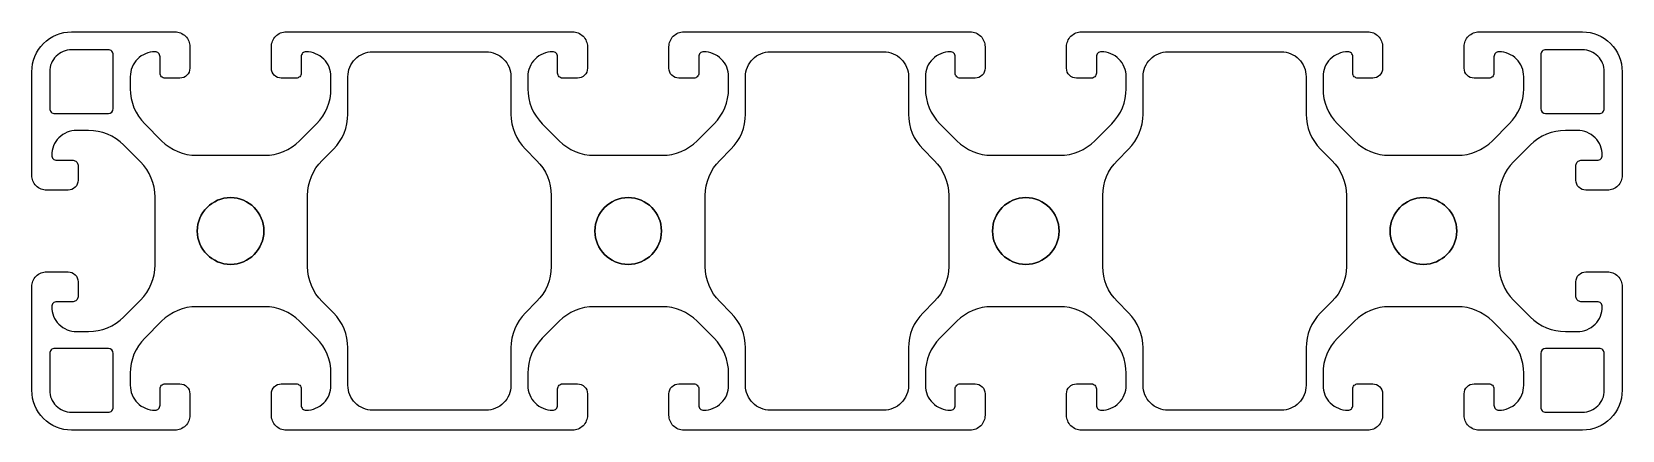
# Model space of a CAD drawing. Header units: millimetres. Extents: x -20 to 140, y -20 to 20.
import ezdxf

# ---------------------------------------------------------------- set-up
doc = ezdxf.new("R2010")
doc.units = ezdxf.units.MM
doc.layers.get('0').update_dxf_attribs({"linetype": 'CONTINUOUS'})

msp = doc.modelspace()

# ---------------------------------------------------------------- linework, layer by layer
for points in [[(76.59, -7.6, 0.198912), (73.06, -9.06), (71.36, -10.76, 0.198912), (69.9, -14.29), (69.9, -15.5, 0.414214), (72.4, -18, 0.414214), (72.9, -17.5), (72.9, -15.85, -0.414214), (73.4, -15.35), (74.9, -15.35, -0.414214), (75.9, -16.35), (75.9, -18.5, -0.414214), (74.4, -20), (45.6, -20, -0.414214), (44.1, -18.5), (44.1, -16.35, -0.414214), (45.1, -15.35), (46.6, -15.35, -0.414214), (47.1, -15.85), (47.1, -17.5, 0.414214), (47.6, -18, 0.414214), (50.1, -15.5), (50.1, -14.29, 0.198912), (48.64, -10.76), (46.94, -9.06, 0.198912), (43.41, -7.6), (36.59, -7.6, 0.198912), (33.06, -9.06), (31.36, -10.76, 0.198912), (29.9, -14.29), (29.9, -15.5, 0.414214), (32.4, -18, 0.414214), (32.9, -17.5), (32.9, -15.85, -0.414214), (33.4, -15.35), (34.9, -15.35, -0.414214), (35.9, -16.35), (35.9, -18.5, -0.414214), (34.4, -20), (5.6, -20, -0.414214), (4.1, -18.5), (4.1, -16.35, -0.414214), (5.1, -15.35), (6.6, -15.35, -0.414214), (7.1, -15.85), (7.1, -17.5, 0.414214), (7.6, -18, 0.414214), (10.1, -15.5), (10.1, -14.29, 0.198912), (8.64, -10.76), (6.94, -9.06, 0.198912), (3.41, -7.6), (-3.41, -7.6, 0.198912), (-6.94, -9.06), (-8.64, -10.76, 0.198912), (-10.1, -14.29), (-10.1, -15.5, 0.414214), (-7.6, -18, 0.414214), (-7.1, -17.5), (-7.1, -15.85, -0.414214), (-6.6, -15.35), (-5.1, -15.35, -0.414214), (-4.1, -16.35), (-4.1, -18.5, -0.414214), (-5.6, -20), (-16, -20, -0.414214), (-20, -16), (-20, -5.6, -0.414214), (-18.5, -4.1), (-16.35, -4.1, -0.414214), (-15.35, -5.1), (-15.35, -6.6, -0.414214), (-15.85, -7.1), (-17.5, -7.1, 0.414214), (-18, -7.6, 0.414214), (-15.5, -10.1), (-14.29, -10.1, 0.198912), (-10.76, -8.64), (-9.06, -6.94, 0.198912), (-7.6, -3.41), (-7.6, 3.41, 0.198912), (-9.06, 6.94), (-10.76, 8.64, 0.198912), (-14.29, 10.1), (-15.5, 10.1, 0.414214), (-18, 7.6, 0.414214), (-17.5, 7.1), (-15.85, 7.1, -0.414214), (-15.35, 6.6), (-15.35, 5.1, -0.414214), (-16.35, 4.1), (-18.5, 4.1, -0.414214), (-20, 5.6), (-20, 16, -0.414214), (-16, 20), (-5.6, 20, -0.414214), (-4.1, 18.5), (-4.1, 16.35, -0.414214), (-5.1, 15.35), (-6.6, 15.35, -0.414214), (-7.1, 15.85), (-7.1, 17.5, 0.414214), (-7.6, 18, 0.414214), (-10.1, 15.5), (-10.1, 14.29, 0.198912), (-8.64, 10.76), (-6.94, 9.06, 0.198912), (-3.41, 7.6), (3.41, 7.6, 0.198912), (6.94, 9.06), (8.64, 10.76, 0.198912), (10.1, 14.29), (10.1, 15.5, 0.414214), (7.6, 18, 0.414214), (7.1, 17.5), (7.1, 15.85, -0.414214), (6.6, 15.35), (5.1, 15.35, -0.414214), (4.1, 16.35), (4.1, 18.5, -0.414214), (5.6, 20), (34.4, 20, -0.414214), (35.9, 18.5), (35.9, 16.35, -0.414214), (34.9, 15.35), (33.4, 15.35, -0.414214), (32.9, 15.85), (32.9, 17.5, 0.414214), (32.4, 18, 0.414214), (29.9, 15.5), (29.9, 14.29, 0.198912), (31.36, 10.76), (33.06, 9.06, 0.198912), (36.59, 7.6), (43.41, 7.6, 0.198912), (46.94, 9.06), (48.64, 10.76, 0.198912), (50.1, 14.29), (50.1, 15.5, 0.414214), (47.6, 18, 0.414214), (47.1, 17.5), (47.1, 15.85, -0.414214), (46.6, 15.35), (45.1, 15.35, -0.414214), (44.1, 16.35), (44.1, 18.5, -0.414214), (45.6, 20), (74.4, 20, -0.414214), (75.9, 18.5), (75.9, 16.35, -0.414214), (74.9, 15.35), (73.4, 15.35, -0.414214), (72.9, 15.85), (72.9, 17.5, 0.414214), (72.4, 18, 0.414214), (69.9, 15.5), (69.9, 14.29, 0.198912), (71.36, 10.76), (73.06, 9.06, 0.198912), (76.59, 7.6), (83.41, 7.6, 0.198912), (86.94, 9.06), (88.64, 10.76, 0.198912), (90.1, 14.29), (90.1, 15.5, 0.414214), (87.6, 18, 0.414214), (87.1, 17.5), (87.1, 15.85, -0.414214), (86.6, 15.35), (85.1, 15.35, -0.414214), (84.1, 16.35), (84.1, 18.5, -0.414214), (85.6, 20), (114.4, 20, -0.414214), (115.9, 18.5), (115.9, 16.35, -0.414214), (114.9, 15.35), (113.4, 15.35, -0.414214), (112.9, 15.85), (112.9, 17.5, 0.414214), (112.4, 18, 0.414214), (109.9, 15.5), (109.9, 14.29, 0.198912), (111.36, 10.76), (113.06, 9.06, 0.198912), (116.59, 7.6), (123.41, 7.6, 0.198912), (126.94, 9.06), (128.64, 10.76, 0.198912), (130.1, 14.29), (130.1, 15.5, 0.414214), (127.6, 18, 0.414214), (127.1, 17.5), (127.1, 15.85, -0.414214), (126.6, 15.35), (125.1, 15.35, -0.414214), (124.1, 16.35), (124.1, 18.5, -0.414214), (125.6, 20), (136, 20, -0.414214), (140, 16), (140, 5.6, -0.414214), (138.5, 4.1), (136.35, 4.1, -0.414214), (135.35, 5.1), (135.35, 6.6, -0.414214), (135.85, 7.1), (137.5, 7.1, 0.414214), (138, 7.6, 0.414214), (135.5, 10.1), (134.29, 10.1, 0.198912), (130.76, 8.64), (129.06, 6.94, 0.198912), (127.6, 3.41), (127.6, -3.41, 0.198912), (129.06, -6.94), (130.76, -8.64, 0.198912), (134.29, -10.1), (135.5, -10.1, 0.414214), (138, -7.6, 0.414214), (137.5, -7.1), (135.85, -7.1, -0.414214), (135.35, -6.6), (135.35, -5.1, -0.414214), (136.35, -4.1), (138.5, -4.1, -0.414214), (140, -5.6), (140, -16, -0.414214), (136, -20), (125.6, -20, -0.414214), (124.1, -18.5), (124.1, -16.35, -0.414214), (125.1, -15.35), (126.6, -15.35, -0.414214), (127.1, -15.85), (127.1, -17.5, 0.414214), (127.6, -18, 0.414214), (130.1, -15.5), (130.1, -14.29, 0.198912), (128.64, -10.76), (126.94, -9.06, 0.198912), (123.41, -7.6), (116.59, -7.6, 0.198912), (113.06, -9.06), (111.36, -10.76, 0.198912), (109.9, -14.29), (109.9, -15.5, 0.414214), (112.4, -18, 0.414214), (112.9, -17.5), (112.9, -15.85, -0.414214), (113.4, -15.35), (114.9, -15.35, -0.414214), (115.9, -16.35), (115.9, -18.5, -0.414214), (114.4, -20), (85.6, -20, -0.414214), (84.1, -18.5), (84.1, -16.35, -0.414214), (85.1, -15.35), (86.6, -15.35, -0.414214), (87.1, -15.85), (87.1, -17.5, 0.414214), (87.6, -18, 0.414214), (90.1, -15.5), (90.1, -14.29, 0.198912), (88.64, -10.76), (86.94, -9.06, 0.198912), (83.41, -7.6)], [(76.59, -7.6, 0.198912), (73.06, -9.06), (71.36, -10.76, 0.198912), (69.9, -14.29), (69.9, -15.5, 0.414214), (72.4, -18, 0.414214), (72.9, -17.5), (72.9, -15.85, -0.414214), (73.4, -15.35), (74.9, -15.35, -0.414214), (75.9, -16.35), (75.9, -18.5, -0.414214), (74.4, -20), (45.6, -20, -0.414214), (44.1, -18.5), (44.1, -16.35, -0.414214), (45.1, -15.35), (46.6, -15.35, -0.414214), (47.1, -15.85), (47.1, -17.5, 0.414214), (47.6, -18, 0.414214), (50.1, -15.5), (50.1, -14.29, 0.198912), (48.64, -10.76), (46.94, -9.06, 0.198912), (43.41, -7.6), (36.59, -7.6, 0.198912), (33.06, -9.06), (31.36, -10.76, 0.198912), (29.9, -14.29), (29.9, -15.5, 0.414214), (32.4, -18, 0.414214), (32.9, -17.5), (32.9, -15.85, -0.414214), (33.4, -15.35), (34.9, -15.35, -0.414214), (35.9, -16.35), (35.9, -18.5, -0.414214), (34.4, -20), (5.6, -20, -0.414214), (4.1, -18.5), (4.1, -16.35, -0.414214), (5.1, -15.35), (6.6, -15.35, -0.414214), (7.1, -15.85), (7.1, -17.5, 0.414214), (7.6, -18, 0.414214), (10.1, -15.5), (10.1, -14.29, 0.198912), (8.64, -10.76), (6.94, -9.06, 0.198912), (3.41, -7.6), (-3.41, -7.6, 0.198912), (-6.94, -9.06), (-8.64, -10.76, 0.198912), (-10.1, -14.29), (-10.1, -15.5, 0.414214), (-7.6, -18, 0.414214), (-7.1, -17.5), (-7.1, -15.85, -0.414214), (-6.6, -15.35), (-5.1, -15.35, -0.414214), (-4.1, -16.35), (-4.1, -18.5, -0.414214), (-5.6, -20), (-16, -20, -0.414214), (-20, -16), (-20, -5.6, -0.414214), (-18.5, -4.1), (-16.35, -4.1, -0.414214), (-15.35, -5.1), (-15.35, -6.6, -0.414214), (-15.85, -7.1), (-17.5, -7.1, 0.414214), (-18, -7.6, 0.414214), (-15.5, -10.1), (-14.29, -10.1, 0.198912), (-10.76, -8.64), (-9.06, -6.94, 0.198912), (-7.6, -3.41), (-7.6, 3.41, 0.198912), (-9.06, 6.94), (-10.76, 8.64, 0.198912), (-14.29, 10.1), (-15.5, 10.1, 0.414214), (-18, 7.6, 0.414214), (-17.5, 7.1), (-15.85, 7.1, -0.414214), (-15.35, 6.6), (-15.35, 5.1, -0.414214), (-16.35, 4.1), (-18.5, 4.1, -0.414214), (-20, 5.6), (-20, 16, -0.414214), (-16, 20), (-5.6, 20, -0.414214), (-4.1, 18.5), (-4.1, 16.35, -0.414214), (-5.1, 15.35), (-6.6, 15.35, -0.414214), (-7.1, 15.85), (-7.1, 17.5, 0.414214), (-7.6, 18, 0.414214), (-10.1, 15.5), (-10.1, 14.29, 0.198912), (-8.64, 10.76), (-6.94, 9.06, 0.198912), (-3.41, 7.6), (3.41, 7.6, 0.198912), (6.94, 9.06), (8.64, 10.76, 0.198912), (10.1, 14.29), (10.1, 15.5, 0.414214), (7.6, 18, 0.414214), (7.1, 17.5), (7.1, 15.85, -0.414214), (6.6, 15.35), (5.1, 15.35, -0.414214), (4.1, 16.35), (4.1, 18.5, -0.414214), (5.6, 20), (34.4, 20, -0.414214), (35.9, 18.5), (35.9, 16.35, -0.414214), (34.9, 15.35), (33.4, 15.35, -0.414214), (32.9, 15.85), (32.9, 17.5, 0.414214), (32.4, 18, 0.414214), (29.9, 15.5), (29.9, 14.29, 0.198912), (31.36, 10.76), (33.06, 9.06, 0.198912), (36.59, 7.6), (43.41, 7.6, 0.198912), (46.94, 9.06), (48.64, 10.76, 0.198912), (50.1, 14.29), (50.1, 15.5, 0.414214), (47.6, 18, 0.414214), (47.1, 17.5), (47.1, 15.85, -0.414214), (46.6, 15.35), (45.1, 15.35, -0.414214), (44.1, 16.35), (44.1, 18.5, -0.414214), (45.6, 20), (74.4, 20, -0.414214), (75.9, 18.5), (75.9, 16.35, -0.414214), (74.9, 15.35), (73.4, 15.35, -0.414214), (72.9, 15.85), (72.9, 17.5, 0.414214), (72.4, 18, 0.414214), (69.9, 15.5), (69.9, 14.29, 0.198912), (71.36, 10.76), (73.06, 9.06, 0.198912), (76.59, 7.6), (83.41, 7.6, 0.198912), (86.94, 9.06), (88.64, 10.76, 0.198912), (90.1, 14.29), (90.1, 15.5, 0.414214), (87.6, 18, 0.414214), (87.1, 17.5), (87.1, 15.85, -0.414214), (86.6, 15.35), (85.1, 15.35, -0.414214), (84.1, 16.35), (84.1, 18.5, -0.414214), (85.6, 20), (114.4, 20, -0.414214), (115.9, 18.5), (115.9, 16.35, -0.414214), (114.9, 15.35), (113.4, 15.35, -0.414214), (112.9, 15.85), (112.9, 17.5, 0.414214), (112.4, 18, 0.414214), (109.9, 15.5), (109.9, 14.29, 0.198912), (111.36, 10.76), (113.06, 9.06, 0.198912), (116.59, 7.6), (123.41, 7.6, 0.198912), (126.94, 9.06), (128.64, 10.76, 0.198912), (130.1, 14.29), (130.1, 15.5, 0.414214), (127.6, 18, 0.414214), (127.1, 17.5), (127.1, 15.85, -0.414214), (126.6, 15.35), (125.1, 15.35, -0.414214), (124.1, 16.35), (124.1, 18.5, -0.414214), (125.6, 20), (136, 20, -0.414214), (140, 16), (140, 5.6, -0.414214), (138.5, 4.1), (136.35, 4.1, -0.414214), (135.35, 5.1), (135.35, 6.6, -0.414214), (135.85, 7.1), (137.5, 7.1, 0.414214), (138, 7.6, 0.414214), (135.5, 10.1), (134.29, 10.1, 0.198912), (130.76, 8.64), (129.06, 6.94, 0.198912), (127.6, 3.41), (127.6, -3.41, 0.198912), (129.06, -6.94), (130.76, -8.64, 0.198912), (134.29, -10.1), (135.5, -10.1, 0.414214), (138, -7.6, 0.414214), (137.5, -7.1), (135.85, -7.1, -0.414214), (135.35, -6.6), (135.35, -5.1, -0.414214), (136.35, -4.1), (138.5, -4.1, -0.414214), (140, -5.6), (140, -16, -0.414214), (136, -20), (125.6, -20, -0.414214), (124.1, -18.5), (124.1, -16.35, -0.414214), (125.1, -15.35), (126.6, -15.35, -0.414214), (127.1, -15.85), (127.1, -17.5, 0.414214), (127.6, -18, 0.414214), (130.1, -15.5), (130.1, -14.29, 0.198912), (128.64, -10.76), (126.94, -9.06, 0.198912), (123.41, -7.6), (116.59, -7.6, 0.198912), (113.06, -9.06), (111.36, -10.76, 0.198912), (109.9, -14.29), (109.9, -15.5, 0.414214), (112.4, -18, 0.414214), (112.9, -17.5), (112.9, -15.85, -0.414214), (113.4, -15.35), (114.9, -15.35, -0.414214), (115.9, -16.35), (115.9, -18.5, -0.414214), (114.4, -20), (85.6, -20, -0.414214), (84.1, -18.5), (84.1, -16.35, -0.414214), (85.1, -15.35), (86.6, -15.35, -0.414214), (87.1, -15.85), (87.1, -17.5, 0.414214), (87.6, -18, 0.414214), (90.1, -15.5), (90.1, -14.29, 0.198912), (88.64, -10.76), (86.94, -9.06, 0.198912), (83.41, -7.6)], [(-11.8, 17.7, 0.414214), (-12.3, 18.2), (-16, 18.2, 0.414214), (-18.2, 16), (-18.2, 12.3, 0.414214), (-17.7, 11.8), (-12.3, 11.8, 0.414213), (-11.8, 12.3)], [(-11.8, 17.7, 0.414214), (-12.3, 18.2), (-16, 18.2, 0.414214), (-18.2, 16), (-18.2, 12.3, 0.414214), (-17.7, 11.8), (-12.3, 11.8, 0.414213), (-11.8, 12.3)], [(10.34, 8.21, 0.198912), (11.8, 11.75), (11.8, 15.5, -0.414214), (14.3, 18), (25.7, 18, -0.414214), (28.2, 15.5), (28.2, 11.75, 0.198912), (29.66, 8.21), (30.79, 7.09, -0.198912), (32.25, 3.56), (32.25, -3.56, -0.198912), (30.79, -7.09), (29.66, -8.21, 0.198912), (28.2, -11.75), (28.2, -15.5, -0.414214), (25.7, -18), (14.3, -18, -0.414214), (11.8, -15.5), (11.8, -11.75, 0.198912), (10.34, -8.21), (9.21, -7.09, -0.198912), (7.75, -3.56), (7.75, 3.56, -0.198912), (9.21, 7.09)], [(10.34, 8.21, 0.198912), (11.8, 11.75), (11.8, 15.5, -0.414214), (14.3, 18), (25.7, 18, -0.414214), (28.2, 15.5), (28.2, 11.75, 0.198912), (29.66, 8.21), (30.79, 7.09, -0.198912), (32.25, 3.56), (32.25, -3.56, -0.198912), (30.79, -7.09), (29.66, -8.21, 0.198912), (28.2, -11.75), (28.2, -15.5, -0.414214), (25.7, -18), (14.3, -18, -0.414214), (11.8, -15.5), (11.8, -11.75, 0.198912), (10.34, -8.21), (9.21, -7.09, -0.198912), (7.75, -3.56), (7.75, 3.56, -0.198912), (9.21, 7.09)], [(50.34, 8.21, 0.198912), (51.8, 11.75), (51.8, 15.5, -0.414214), (54.3, 18), (65.7, 18, -0.414214), (68.2, 15.5), (68.2, 11.75, 0.198912), (69.66, 8.21), (70.79, 7.09, -0.198912), (72.25, 3.56), (72.25, -3.56, -0.198912), (70.79, -7.09), (69.66, -8.21, 0.198912), (68.2, -11.75), (68.2, -15.5, -0.414214), (65.7, -18), (54.3, -18, -0.414214), (51.8, -15.5), (51.8, -11.75, 0.198912), (50.34, -8.21), (49.21, -7.09, -0.198912), (47.75, -3.56), (47.75, 3.56, -0.198912), (49.21, 7.09)], [(50.34, 8.21, 0.198912), (51.8, 11.75), (51.8, 15.5, -0.414214), (54.3, 18), (65.7, 18, -0.414214), (68.2, 15.5), (68.2, 11.75, 0.198912), (69.66, 8.21), (70.79, 7.09, -0.198912), (72.25, 3.56), (72.25, -3.56, -0.198912), (70.79, -7.09), (69.66, -8.21, 0.198912), (68.2, -11.75), (68.2, -15.5, -0.414214), (65.7, -18), (54.3, -18, -0.414214), (51.8, -15.5), (51.8, -11.75, 0.198912), (50.34, -8.21), (49.21, -7.09, -0.198912), (47.75, -3.56), (47.75, 3.56, -0.198912), (49.21, 7.09)], [(90.34, 8.21, 0.198912), (91.8, 11.75), (91.8, 15.5, -0.414214), (94.3, 18), (105.7, 18, -0.414214), (108.2, 15.5), (108.2, 11.75, 0.198912), (109.66, 8.21), (110.79, 7.09, -0.198912), (112.25, 3.56), (112.25, -3.56, -0.198912), (110.79, -7.09), (109.66, -8.21, 0.198912), (108.2, -11.75), (108.2, -15.5, -0.414214), (105.7, -18), (94.3, -18, -0.414214), (91.8, -15.5), (91.8, -11.75, 0.198912), (90.34, -8.21), (89.21, -7.09, -0.198912), (87.75, -3.56), (87.75, 3.56, -0.198912), (89.21, 7.09)], [(90.34, 8.21, 0.198912), (91.8, 11.75), (91.8, 15.5, -0.414214), (94.3, 18), (105.7, 18, -0.414214), (108.2, 15.5), (108.2, 11.75, 0.198912), (109.66, 8.21), (110.79, 7.09, -0.198912), (112.25, 3.56), (112.25, -3.56, -0.198912), (110.79, -7.09), (109.66, -8.21, 0.198912), (108.2, -11.75), (108.2, -15.5, -0.414214), (105.7, -18), (94.3, -18, -0.414214), (91.8, -15.5), (91.8, -11.75, 0.198912), (90.34, -8.21), (89.21, -7.09, -0.198912), (87.75, -3.56), (87.75, 3.56, -0.198912), (89.21, 7.09)], [(132.3, 18.2, 0.414214), (131.8, 17.7), (131.8, 12.3, 0.414213), (132.3, 11.8), (137.7, 11.8, 0.414214), (138.2, 12.3), (138.2, 16, 0.414214), (136, 18.2)], [(132.3, 18.2, 0.414214), (131.8, 17.7), (131.8, 12.3, 0.414213), (132.3, 11.8), (137.7, 11.8, 0.414214), (138.2, 12.3), (138.2, 16, 0.414214), (136, 18.2)], [(-17.7, -11.8, 0.414214), (-18.2, -12.3), (-18.2, -16, 0.414214), (-16, -18.2), (-12.3, -18.2, 0.414214), (-11.8, -17.7), (-11.8, -12.3, 0.414213), (-12.3, -11.8)], [(-17.7, -11.8, 0.414214), (-18.2, -12.3), (-18.2, -16, 0.414214), (-16, -18.2), (-12.3, -18.2, 0.414214), (-11.8, -17.7), (-11.8, -12.3, 0.414213), (-12.3, -11.8)], [(138.2, -12.3, 0.414214), (137.7, -11.8), (132.3, -11.8, 0.414213), (131.8, -12.3), (131.8, -17.7, 0.414214), (132.3, -18.2), (136, -18.2, 0.414214), (138.2, -16)], [(138.2, -12.3, 0.414214), (137.7, -11.8), (132.3, -11.8, 0.414213), (131.8, -12.3), (131.8, -17.7, 0.414214), (132.3, -18.2), (136, -18.2, 0.414214), (138.2, -16)]]:
    msp.add_lwpolyline(points, format="xyb", close=True)
at = {"extrusion": (0, 0, -1)}
for centre in [(0, 0), (-40, 0), (-80, 0), (-120, 0)]:
    msp.add_circle(centre, 3.35, dxfattribs=at)
for centre in [(0, 0), (40, 0), (80, 0), (120, 0)]:
    msp.add_circle(centre, 3.35)

doc.saveas('drawing.dxf')
